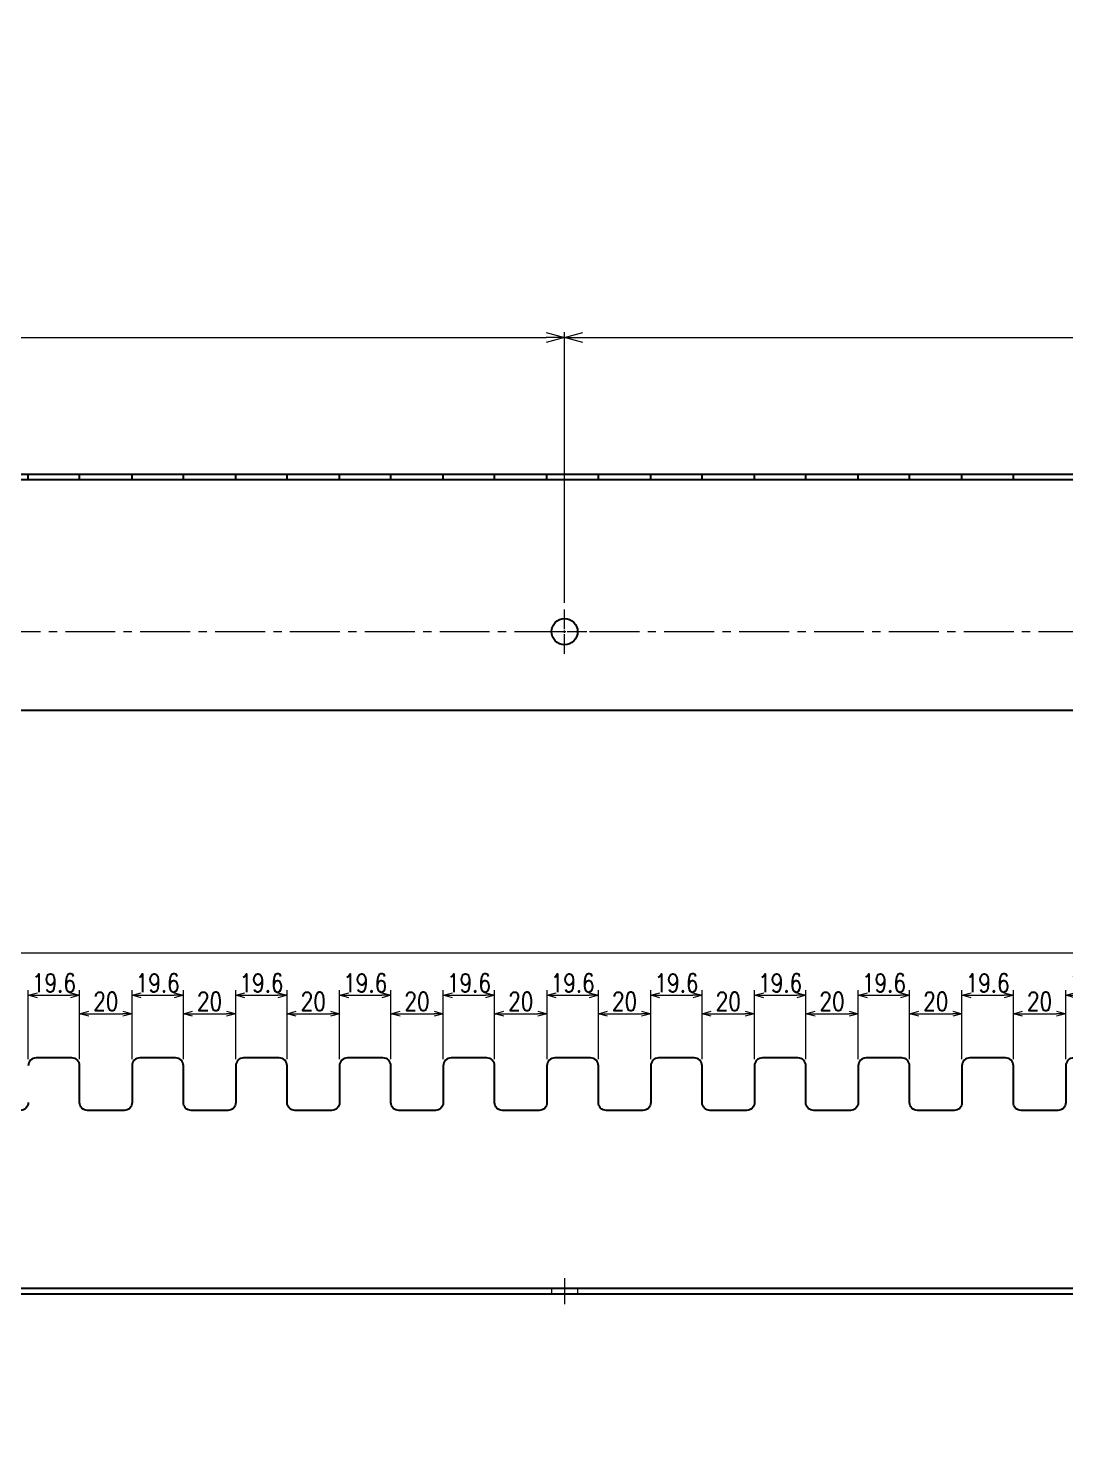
# Model space of a CAD drawing. Header units: millimetres. Extents: x 0 to 70370, y 0 to 11543.
# Drawn here: x 23647 to 24043, y 1950 to 2490 of the extents above; entities that cross this region are included whole.
import ezdxf
from ezdxf import colors
from ezdxf.entities.mleader import LeaderData, LeaderLine
from ezdxf.enums import TextEntityAlignment as Align
from ezdxf.math import Vec2, Vec3

# ---------------------------------------------------------------- set-up
doc = ezdxf.new("R2010")
doc.units = ezdxf.units.MM
doc.linetypes.add('CENTER2', pattern=[28.575, 19.05, -3.175, 3.175, -3.175])
doc.linetypes.add('HIDDEN2', pattern=[4.7625, 3.175, -1.5875])
for name, color, linetype, lineweight in [('01_外形線', 7, 'Continuous', 25), ('03_かくれ線', 6, 'HIDDEN2', 13), ('04_中心線', 1, 'CENTER2', 9), ('07_寸法線', 3, 'Continuous', 9)]:
    doc.layers.add(name, color=color, linetype=linetype, lineweight=lineweight)
doc.styles.get("Standard").update_dxf_attribs({"font": 'arial.ttf'})
doc.styles.add('寸法用', font='simplex.shx', dxfattribs={"width": 0.8, "bigfont": '@extfont2.shx'})
doc.dimstyles.new('機械製図用', dxfattribs={"dimtxt": 3.5, "dimasz": 3.5, "dimexe": 2, "dimexo": 0, "dimgap": 1.2, "dimtad": 1, "dimdsep": 46, "dimtxsty": '寸法用', "dimblk": 'OPEN30', "dimcen": 0, "dimclrd": 256, "dimclre": 256, "dimclrt": 7, "dimazin": 2, "dimtm": 1e-09, "dimtfac": 0.75, "dimtmove": 0, "dimatfit": 3, "dimldrblk": 'OPEN30', "dimfxl": 1, "dimlwd": -1, "dimlwe": -1, "dimarcsym": 0})

# ---------------------------------------------------------------- blocks, each defined once
blk = doc.blocks.new('_Open30')
at = {"color": 0, "linetype": 'ByBlock', "lineweight": -2}
for p, q in [((-1, 0.268), (0, 0)), ((0, 0), (-1, -0.268)), ((0, 0), (-1, 0))]:
    blk.add_line(p, q, dxfattribs=at)
blk = doc.blocks.new('*D2569')
at = {"layer": '07_寸法線', "transparency": 16777216}
for p, q in [((22674.99, 2079.28), (22674.99, 2138.82)), ((22681.99, 2136.82), (24354.99, 2136.82)), ((24361.99, 2099.34), (24361.99, 2138.82))]:
    blk.add_line(p, q, dxfattribs=at)
at = {"layer": 'Defpoints', "color": 0, "transparency": 16777216}
for p in [(24361.99, 2136.82), (24361.99, 2096.84), (22674.99, 2076.78)]:
    blk.add_point(p, dxfattribs=at)
at = {"layer": '07_寸法線', "transparency": 16777216, "xscale": 7, "yscale": 7, "zscale": 7, "rotation": 180}
blk.add_blockref('_Open30', (22674.99, 2136.82), dxfattribs=at)
at = {"layer": '07_寸法線', "transparency": 16777216, "xscale": 7, "yscale": 7, "zscale": 7}
blk.add_blockref('_Open30', (24361.99, 2136.82), dxfattribs=at)
at = {"layer": '07_寸法線', "color": 7, "transparency": 16777216, "insert": (23518.49, 2145.82), "char_height": 14, "attachment_point": 5, "style": '寸法用'}
blk.add_mtext('1687', dxfattribs=at)
blk = doc.blocks.new('*D2559')
at = {"layer": '07_寸法線', "transparency": 16777216}
for p, q in [((23851.99, 2270.43), (23851.99, 2373.64)), ((24311.99, 2270.43), (24311.99, 2373.64)), ((23858.99, 2371.64), (24304.99, 2371.64))]:
    blk.add_line(p, q, dxfattribs=at)
at = {"layer": 'Defpoints', "color": 0, "transparency": 16777216}
for p in [(24311.99, 2371.64), (23851.99, 2267.93), (24311.99, 2267.93)]:
    blk.add_point(p, dxfattribs=at)
at = {"layer": '07_寸法線', "transparency": 16777216, "xscale": 7, "yscale": 7, "zscale": 7, "rotation": 180}
blk.add_blockref('_Open30', (23851.99, 2371.64), dxfattribs=at)
at = {"layer": '07_寸法線', "transparency": 16777216, "xscale": 7, "yscale": 7, "zscale": 7}
blk.add_blockref('_Open30', (24311.99, 2371.64), dxfattribs=at)
at = {"layer": '07_寸法線', "color": 7, "transparency": 16777216, "insert": (24081.99, 2380.64), "char_height": 14, "attachment_point": 5, "style": '寸法用'}
blk.add_mtext('460', dxfattribs=at)
blk = doc.blocks.new('*D2560')
at = {"layer": '07_寸法線', "transparency": 16777216}
for p, q in [((23184.99, 2270.43), (23184.99, 2373.64)), ((23851.99, 2270.43), (23851.99, 2373.64)), ((23191.99, 2371.64), (23844.99, 2371.64))]:
    blk.add_line(p, q, dxfattribs=at)
at = {"layer": 'Defpoints', "color": 0, "transparency": 16777216}
for p in [(23851.99, 2371.64), (23184.99, 2267.93), (23851.99, 2267.93)]:
    blk.add_point(p, dxfattribs=at)
at = {"layer": '07_寸法線', "transparency": 16777216, "xscale": 7, "yscale": 7, "zscale": 7, "rotation": 180}
blk.add_blockref('_Open30', (23184.99, 2371.64), dxfattribs=at)
at = {"layer": '07_寸法線', "transparency": 16777216, "xscale": 7, "yscale": 7, "zscale": 7}
blk.add_blockref('_Open30', (23851.99, 2371.64), dxfattribs=at)
at = {"layer": '07_寸法線', "color": 7, "transparency": 16777216, "insert": (23518.49, 2380.64), "char_height": 14, "attachment_point": 5, "style": '寸法用'}
blk.add_mtext('667', dxfattribs=at)
blk = doc.blocks.new('*D2520')
at = {"layer": '07_寸法線', "transparency": 16777216}
for p, q in [((24043.29, 2096.28), (24043.29, 2122.68)), ((24046.79, 2120.68), (24059.39, 2120.68)), ((24062.89, 2096.28), (24062.89, 2122.68))]:
    blk.add_line(p, q, dxfattribs=at)
at = {"layer": 'Defpoints', "color": 0, "transparency": 16777216}
for p in [(24062.89, 2120.68), (24043.29, 2093.78), (24062.89, 2093.78)]:
    blk.add_point(p, dxfattribs=at)
at = {"layer": '07_寸法線', "transparency": 16777216, "xscale": 3.5, "yscale": 3.5, "zscale": 3.5, "rotation": 180}
blk.add_blockref('_Open30', (24043.29, 2120.68), dxfattribs=at)
at = {"layer": '07_寸法線', "transparency": 16777216, "xscale": 3.5, "yscale": 3.5, "zscale": 3.5}
blk.add_blockref('_Open30', (24062.89, 2120.68), dxfattribs=at)
at = {"layer": '07_寸法線', "color": 7, "transparency": 16777216, "insert": (24053.09, 2125.38), "char_height": 7, "attachment_point": 5, "style": '寸法用'}
blk.add_mtext('19.6', dxfattribs=at)
blk = doc.blocks.new('*D2521')
at = {"layer": '07_寸法線', "transparency": 16777216}
for p, q in [((24023.29, 2096.28), (24023.29, 2115.64)), ((24043.29, 2099.28), (24043.29, 2115.64)), ((24026.79, 2113.64), (24039.79, 2113.64))]:
    blk.add_line(p, q, dxfattribs=at)
at = {"layer": 'Defpoints', "color": 0, "transparency": 16777216}
for p in [(24043.29, 2113.64), (24023.29, 2093.78), (24043.29, 2096.78)]:
    blk.add_point(p, dxfattribs=at)
at = {"layer": '07_寸法線', "transparency": 16777216, "xscale": 3.5, "yscale": 3.5, "zscale": 3.5, "rotation": 180}
blk.add_blockref('_Open30', (24023.29, 2113.64), dxfattribs=at)
at = {"layer": '07_寸法線', "transparency": 16777216, "xscale": 3.5, "yscale": 3.5, "zscale": 3.5}
blk.add_blockref('_Open30', (24043.29, 2113.64), dxfattribs=at)
at = {"layer": '07_寸法線', "color": 7, "transparency": 16777216, "insert": (24033.29, 2118.34), "char_height": 7, "attachment_point": 5, "style": '寸法用'}
blk.add_mtext('20', dxfattribs=at)
blk = doc.blocks.new('*D2522')
at = {"layer": '07_寸法線', "transparency": 16777216}
for p, q in [((24003.69, 2096.28), (24003.69, 2122.68)), ((24007.19, 2120.68), (24019.79, 2120.68)), ((24023.29, 2096.28), (24023.29, 2122.68))]:
    blk.add_line(p, q, dxfattribs=at)
at = {"layer": 'Defpoints', "color": 0, "transparency": 16777216}
for p in [(24023.29, 2120.68), (24003.69, 2093.78), (24023.29, 2093.78)]:
    blk.add_point(p, dxfattribs=at)
at = {"layer": '07_寸法線', "transparency": 16777216, "xscale": 3.5, "yscale": 3.5, "zscale": 3.5, "rotation": 180}
blk.add_blockref('_Open30', (24003.69, 2120.68), dxfattribs=at)
at = {"layer": '07_寸法線', "transparency": 16777216, "xscale": 3.5, "yscale": 3.5, "zscale": 3.5}
blk.add_blockref('_Open30', (24023.29, 2120.68), dxfattribs=at)
at = {"layer": '07_寸法線', "color": 7, "transparency": 16777216, "insert": (24013.49, 2125.38), "char_height": 7, "attachment_point": 5, "style": '寸法用'}
blk.add_mtext('19.6', dxfattribs=at)
blk = doc.blocks.new('*D2523')
at = {"layer": '07_寸法線', "transparency": 16777216}
for p, q in [((23983.69, 2096.28), (23983.69, 2115.64)), ((24003.69, 2099.28), (24003.69, 2115.64)), ((23987.19, 2113.64), (24000.19, 2113.64))]:
    blk.add_line(p, q, dxfattribs=at)
at = {"layer": 'Defpoints', "color": 0, "transparency": 16777216}
for p in [(24003.69, 2113.64), (23983.69, 2093.78), (24003.69, 2096.78)]:
    blk.add_point(p, dxfattribs=at)
at = {"layer": '07_寸法線', "transparency": 16777216, "xscale": 3.5, "yscale": 3.5, "zscale": 3.5, "rotation": 180}
blk.add_blockref('_Open30', (23983.69, 2113.64), dxfattribs=at)
at = {"layer": '07_寸法線', "transparency": 16777216, "xscale": 3.5, "yscale": 3.5, "zscale": 3.5}
blk.add_blockref('_Open30', (24003.69, 2113.64), dxfattribs=at)
at = {"layer": '07_寸法線', "color": 7, "transparency": 16777216, "insert": (23993.69, 2118.34), "char_height": 7, "attachment_point": 5, "style": '寸法用'}
blk.add_mtext('20', dxfattribs=at)
blk = doc.blocks.new('*D2524')
at = {"layer": '07_寸法線', "transparency": 16777216}
for p, q in [((23964.09, 2096.28), (23964.09, 2122.68)), ((23967.59, 2120.68), (23980.19, 2120.68)), ((23983.69, 2096.28), (23983.69, 2122.68))]:
    blk.add_line(p, q, dxfattribs=at)
at = {"layer": 'Defpoints', "color": 0, "transparency": 16777216}
for p in [(23983.69, 2120.68), (23964.09, 2093.78), (23983.69, 2093.78)]:
    blk.add_point(p, dxfattribs=at)
at = {"layer": '07_寸法線', "transparency": 16777216, "xscale": 3.5, "yscale": 3.5, "zscale": 3.5, "rotation": 180}
blk.add_blockref('_Open30', (23964.09, 2120.68), dxfattribs=at)
at = {"layer": '07_寸法線', "transparency": 16777216, "xscale": 3.5, "yscale": 3.5, "zscale": 3.5}
blk.add_blockref('_Open30', (23983.69, 2120.68), dxfattribs=at)
at = {"layer": '07_寸法線', "color": 7, "transparency": 16777216, "insert": (23973.89, 2125.38), "char_height": 7, "attachment_point": 5, "style": '寸法用'}
blk.add_mtext('19.6', dxfattribs=at)
blk = doc.blocks.new('*D2525')
at = {"layer": '07_寸法線', "transparency": 16777216}
for p, q in [((23944.09, 2096.28), (23944.09, 2115.64)), ((23964.09, 2099.28), (23964.09, 2115.64)), ((23947.59, 2113.64), (23960.59, 2113.64))]:
    blk.add_line(p, q, dxfattribs=at)
at = {"layer": 'Defpoints', "color": 0, "transparency": 16777216}
for p in [(23964.09, 2113.64), (23944.09, 2093.78), (23964.09, 2096.78)]:
    blk.add_point(p, dxfattribs=at)
at = {"layer": '07_寸法線', "transparency": 16777216, "xscale": 3.5, "yscale": 3.5, "zscale": 3.5, "rotation": 180}
blk.add_blockref('_Open30', (23944.09, 2113.64), dxfattribs=at)
at = {"layer": '07_寸法線', "transparency": 16777216, "xscale": 3.5, "yscale": 3.5, "zscale": 3.5}
blk.add_blockref('_Open30', (23964.09, 2113.64), dxfattribs=at)
at = {"layer": '07_寸法線', "color": 7, "transparency": 16777216, "insert": (23954.09, 2118.34), "char_height": 7, "attachment_point": 5, "style": '寸法用'}
blk.add_mtext('20', dxfattribs=at)
blk = doc.blocks.new('*D2512')
at = {"layer": '07_寸法線', "transparency": 16777216}
for p, q in [((23924.49, 2096.28), (23924.49, 2122.68)), ((23927.99, 2120.68), (23940.59, 2120.68)), ((23944.09, 2096.28), (23944.09, 2122.68))]:
    blk.add_line(p, q, dxfattribs=at)
at = {"layer": 'Defpoints', "color": 0, "transparency": 16777216}
for p in [(23944.09, 2120.68), (23924.49, 2093.78), (23944.09, 2093.78)]:
    blk.add_point(p, dxfattribs=at)
at = {"layer": '07_寸法線', "transparency": 16777216, "xscale": 3.5, "yscale": 3.5, "zscale": 3.5, "rotation": 180}
blk.add_blockref('_Open30', (23924.49, 2120.68), dxfattribs=at)
at = {"layer": '07_寸法線', "transparency": 16777216, "xscale": 3.5, "yscale": 3.5, "zscale": 3.5}
blk.add_blockref('_Open30', (23944.09, 2120.68), dxfattribs=at)
at = {"layer": '07_寸法線', "color": 7, "transparency": 16777216, "insert": (23934.29, 2125.38), "char_height": 7, "attachment_point": 5, "style": '寸法用'}
blk.add_mtext('19.6', dxfattribs=at)
blk = doc.blocks.new('*D2513')
at = {"layer": '07_寸法線', "transparency": 16777216}
for p, q in [((23904.49, 2096.28), (23904.49, 2115.64)), ((23924.49, 2099.28), (23924.49, 2115.64)), ((23907.99, 2113.64), (23920.99, 2113.64))]:
    blk.add_line(p, q, dxfattribs=at)
at = {"layer": 'Defpoints', "color": 0, "transparency": 16777216}
for p in [(23924.49, 2113.64), (23904.49, 2093.78), (23924.49, 2096.78)]:
    blk.add_point(p, dxfattribs=at)
at = {"layer": '07_寸法線', "transparency": 16777216, "xscale": 3.5, "yscale": 3.5, "zscale": 3.5, "rotation": 180}
blk.add_blockref('_Open30', (23904.49, 2113.64), dxfattribs=at)
at = {"layer": '07_寸法線', "transparency": 16777216, "xscale": 3.5, "yscale": 3.5, "zscale": 3.5}
blk.add_blockref('_Open30', (23924.49, 2113.64), dxfattribs=at)
at = {"layer": '07_寸法線', "color": 7, "transparency": 16777216, "insert": (23914.49, 2118.34), "char_height": 7, "attachment_point": 5, "style": '寸法用'}
blk.add_mtext('20', dxfattribs=at)
blk = doc.blocks.new('*D2514')
at = {"layer": '07_寸法線', "transparency": 16777216}
for p, q in [((23884.89, 2096.28), (23884.89, 2122.68)), ((23888.39, 2120.68), (23900.99, 2120.68)), ((23904.49, 2096.28), (23904.49, 2122.68))]:
    blk.add_line(p, q, dxfattribs=at)
at = {"layer": 'Defpoints', "color": 0, "transparency": 16777216}
for p in [(23904.49, 2120.68), (23884.89, 2093.78), (23904.49, 2093.78)]:
    blk.add_point(p, dxfattribs=at)
at = {"layer": '07_寸法線', "transparency": 16777216, "xscale": 3.5, "yscale": 3.5, "zscale": 3.5, "rotation": 180}
blk.add_blockref('_Open30', (23884.89, 2120.68), dxfattribs=at)
at = {"layer": '07_寸法線', "transparency": 16777216, "xscale": 3.5, "yscale": 3.5, "zscale": 3.5}
blk.add_blockref('_Open30', (23904.49, 2120.68), dxfattribs=at)
at = {"layer": '07_寸法線', "color": 7, "transparency": 16777216, "insert": (23894.69, 2125.38), "char_height": 7, "attachment_point": 5, "style": '寸法用'}
blk.add_mtext('19.6', dxfattribs=at)
blk = doc.blocks.new('*D2515')
at = {"layer": '07_寸法線', "transparency": 16777216}
for p, q in [((23864.89, 2096.28), (23864.89, 2115.64)), ((23884.89, 2099.28), (23884.89, 2115.64)), ((23868.39, 2113.64), (23881.39, 2113.64))]:
    blk.add_line(p, q, dxfattribs=at)
at = {"layer": 'Defpoints', "color": 0, "transparency": 16777216}
for p in [(23884.89, 2113.64), (23864.89, 2093.78), (23884.89, 2096.78)]:
    blk.add_point(p, dxfattribs=at)
at = {"layer": '07_寸法線', "transparency": 16777216, "xscale": 3.5, "yscale": 3.5, "zscale": 3.5, "rotation": 180}
blk.add_blockref('_Open30', (23864.89, 2113.64), dxfattribs=at)
at = {"layer": '07_寸法線', "transparency": 16777216, "xscale": 3.5, "yscale": 3.5, "zscale": 3.5}
blk.add_blockref('_Open30', (23884.89, 2113.64), dxfattribs=at)
at = {"layer": '07_寸法線', "color": 7, "transparency": 16777216, "insert": (23874.89, 2118.34), "char_height": 7, "attachment_point": 5, "style": '寸法用'}
blk.add_mtext('20', dxfattribs=at)
blk = doc.blocks.new('*D2516')
at = {"layer": '07_寸法線', "transparency": 16777216}
for p, q in [((23845.29, 2096.28), (23845.29, 2122.68)), ((23848.79, 2120.68), (23861.39, 2120.68)), ((23864.89, 2096.28), (23864.89, 2122.68))]:
    blk.add_line(p, q, dxfattribs=at)
at = {"layer": 'Defpoints', "color": 0, "transparency": 16777216}
for p in [(23864.89, 2120.68), (23845.29, 2093.78), (23864.89, 2093.78)]:
    blk.add_point(p, dxfattribs=at)
at = {"layer": '07_寸法線', "transparency": 16777216, "xscale": 3.5, "yscale": 3.5, "zscale": 3.5, "rotation": 180}
blk.add_blockref('_Open30', (23845.29, 2120.68), dxfattribs=at)
at = {"layer": '07_寸法線', "transparency": 16777216, "xscale": 3.5, "yscale": 3.5, "zscale": 3.5}
blk.add_blockref('_Open30', (23864.89, 2120.68), dxfattribs=at)
at = {"layer": '07_寸法線', "color": 7, "transparency": 16777216, "insert": (23855.09, 2125.38), "char_height": 7, "attachment_point": 5, "style": '寸法用'}
blk.add_mtext('19.6', dxfattribs=at)
blk = doc.blocks.new('*D2517')
at = {"layer": '07_寸法線', "transparency": 16777216}
for p, q in [((23825.29, 2096.28), (23825.29, 2115.64)), ((23845.29, 2099.28), (23845.29, 2115.64)), ((23828.79, 2113.64), (23841.79, 2113.64))]:
    blk.add_line(p, q, dxfattribs=at)
at = {"layer": 'Defpoints', "color": 0, "transparency": 16777216}
for p in [(23845.29, 2113.64), (23825.29, 2093.78), (23845.29, 2096.78)]:
    blk.add_point(p, dxfattribs=at)
at = {"layer": '07_寸法線', "transparency": 16777216, "xscale": 3.5, "yscale": 3.5, "zscale": 3.5, "rotation": 180}
blk.add_blockref('_Open30', (23825.29, 2113.64), dxfattribs=at)
at = {"layer": '07_寸法線', "transparency": 16777216, "xscale": 3.5, "yscale": 3.5, "zscale": 3.5}
blk.add_blockref('_Open30', (23845.29, 2113.64), dxfattribs=at)
at = {"layer": '07_寸法線', "color": 7, "transparency": 16777216, "insert": (23835.29, 2118.34), "char_height": 7, "attachment_point": 5, "style": '寸法用'}
blk.add_mtext('20', dxfattribs=at)
blk = doc.blocks.new('*D2526')
at = {"layer": '07_寸法線', "transparency": 16777216}
for p, q in [((23805.69, 2096.28), (23805.69, 2122.68)), ((23809.19, 2120.68), (23821.79, 2120.68)), ((23825.29, 2096.28), (23825.29, 2122.68))]:
    blk.add_line(p, q, dxfattribs=at)
at = {"layer": 'Defpoints', "color": 0, "transparency": 16777216}
for p in [(23825.29, 2120.68), (23805.69, 2093.78), (23825.29, 2093.78)]:
    blk.add_point(p, dxfattribs=at)
at = {"layer": '07_寸法線', "transparency": 16777216, "xscale": 3.5, "yscale": 3.5, "zscale": 3.5, "rotation": 180}
blk.add_blockref('_Open30', (23805.69, 2120.68), dxfattribs=at)
at = {"layer": '07_寸法線', "transparency": 16777216, "xscale": 3.5, "yscale": 3.5, "zscale": 3.5}
blk.add_blockref('_Open30', (23825.29, 2120.68), dxfattribs=at)
at = {"layer": '07_寸法線', "color": 7, "transparency": 16777216, "insert": (23815.49, 2125.38), "char_height": 7, "attachment_point": 5, "style": '寸法用'}
blk.add_mtext('19.6', dxfattribs=at)
blk = doc.blocks.new('*D2527')
at = {"layer": '07_寸法線', "transparency": 16777216}
for p, q in [((23785.69, 2096.28), (23785.69, 2115.64)), ((23805.69, 2099.28), (23805.69, 2115.64)), ((23789.19, 2113.64), (23802.19, 2113.64))]:
    blk.add_line(p, q, dxfattribs=at)
at = {"layer": 'Defpoints', "color": 0, "transparency": 16777216}
for p in [(23805.69, 2113.64), (23785.69, 2093.78), (23805.69, 2096.78)]:
    blk.add_point(p, dxfattribs=at)
at = {"layer": '07_寸法線', "transparency": 16777216, "xscale": 3.5, "yscale": 3.5, "zscale": 3.5, "rotation": 180}
blk.add_blockref('_Open30', (23785.69, 2113.64), dxfattribs=at)
at = {"layer": '07_寸法線', "transparency": 16777216, "xscale": 3.5, "yscale": 3.5, "zscale": 3.5}
blk.add_blockref('_Open30', (23805.69, 2113.64), dxfattribs=at)
at = {"layer": '07_寸法線', "color": 7, "transparency": 16777216, "insert": (23795.69, 2118.34), "char_height": 7, "attachment_point": 5, "style": '寸法用'}
blk.add_mtext('20', dxfattribs=at)
blk = doc.blocks.new('*D2528')
at = {"layer": '07_寸法線', "transparency": 16777216}
for p, q in [((23766.09, 2096.28), (23766.09, 2122.68)), ((23769.59, 2120.68), (23782.19, 2120.68)), ((23785.69, 2096.28), (23785.69, 2122.68))]:
    blk.add_line(p, q, dxfattribs=at)
at = {"layer": 'Defpoints', "color": 0, "transparency": 16777216}
for p in [(23785.69, 2120.68), (23766.09, 2093.78), (23785.69, 2093.78)]:
    blk.add_point(p, dxfattribs=at)
at = {"layer": '07_寸法線', "transparency": 16777216, "xscale": 3.5, "yscale": 3.5, "zscale": 3.5, "rotation": 180}
blk.add_blockref('_Open30', (23766.09, 2120.68), dxfattribs=at)
at = {"layer": '07_寸法線', "transparency": 16777216, "xscale": 3.5, "yscale": 3.5, "zscale": 3.5}
blk.add_blockref('_Open30', (23785.69, 2120.68), dxfattribs=at)
at = {"layer": '07_寸法線', "color": 7, "transparency": 16777216, "insert": (23775.89, 2125.38), "char_height": 7, "attachment_point": 5, "style": '寸法用'}
blk.add_mtext('19.6', dxfattribs=at)
blk = doc.blocks.new('*D2529')
at = {"layer": '07_寸法線', "transparency": 16777216}
for p, q in [((23746.09, 2096.28), (23746.09, 2115.64)), ((23766.09, 2099.28), (23766.09, 2115.64)), ((23749.59, 2113.64), (23762.59, 2113.64))]:
    blk.add_line(p, q, dxfattribs=at)
at = {"layer": 'Defpoints', "color": 0, "transparency": 16777216}
for p in [(23766.09, 2113.64), (23746.09, 2093.78), (23766.09, 2096.78)]:
    blk.add_point(p, dxfattribs=at)
at = {"layer": '07_寸法線', "transparency": 16777216, "xscale": 3.5, "yscale": 3.5, "zscale": 3.5, "rotation": 180}
blk.add_blockref('_Open30', (23746.09, 2113.64), dxfattribs=at)
at = {"layer": '07_寸法線', "transparency": 16777216, "xscale": 3.5, "yscale": 3.5, "zscale": 3.5}
blk.add_blockref('_Open30', (23766.09, 2113.64), dxfattribs=at)
at = {"layer": '07_寸法線', "color": 7, "transparency": 16777216, "insert": (23756.09, 2118.34), "char_height": 7, "attachment_point": 5, "style": '寸法用'}
blk.add_mtext('20', dxfattribs=at)
blk = doc.blocks.new('*D2530')
at = {"layer": '07_寸法線', "transparency": 16777216}
for p, q in [((23726.49, 2096.28), (23726.49, 2122.68)), ((23729.99, 2120.68), (23742.59, 2120.68)), ((23746.09, 2096.28), (23746.09, 2122.68))]:
    blk.add_line(p, q, dxfattribs=at)
at = {"layer": 'Defpoints', "color": 0, "transparency": 16777216}
for p in [(23746.09, 2120.68), (23726.49, 2093.78), (23746.09, 2093.78)]:
    blk.add_point(p, dxfattribs=at)
at = {"layer": '07_寸法線', "transparency": 16777216, "xscale": 3.5, "yscale": 3.5, "zscale": 3.5, "rotation": 180}
blk.add_blockref('_Open30', (23726.49, 2120.68), dxfattribs=at)
at = {"layer": '07_寸法線', "transparency": 16777216, "xscale": 3.5, "yscale": 3.5, "zscale": 3.5}
blk.add_blockref('_Open30', (23746.09, 2120.68), dxfattribs=at)
at = {"layer": '07_寸法線', "color": 7, "transparency": 16777216, "insert": (23736.29, 2125.38), "char_height": 7, "attachment_point": 5, "style": '寸法用'}
blk.add_mtext('19.6', dxfattribs=at)
blk = doc.blocks.new('*D2531')
at = {"layer": '07_寸法線', "transparency": 16777216}
for p, q in [((23706.49, 2096.28), (23706.49, 2115.64)), ((23726.49, 2099.28), (23726.49, 2115.64)), ((23709.99, 2113.64), (23722.99, 2113.64))]:
    blk.add_line(p, q, dxfattribs=at)
at = {"layer": 'Defpoints', "color": 0, "transparency": 16777216}
for p in [(23726.49, 2113.64), (23706.49, 2093.78), (23726.49, 2096.78)]:
    blk.add_point(p, dxfattribs=at)
at = {"layer": '07_寸法線', "transparency": 16777216, "xscale": 3.5, "yscale": 3.5, "zscale": 3.5, "rotation": 180}
blk.add_blockref('_Open30', (23706.49, 2113.64), dxfattribs=at)
at = {"layer": '07_寸法線', "transparency": 16777216, "xscale": 3.5, "yscale": 3.5, "zscale": 3.5}
blk.add_blockref('_Open30', (23726.49, 2113.64), dxfattribs=at)
at = {"layer": '07_寸法線', "color": 7, "transparency": 16777216, "insert": (23716.49, 2118.34), "char_height": 7, "attachment_point": 5, "style": '寸法用'}
blk.add_mtext('20', dxfattribs=at)
blk = doc.blocks.new('*D2532')
at = {"layer": '07_寸法線', "transparency": 16777216}
for p, q in [((23686.89, 2096.28), (23686.89, 2122.68)), ((23690.39, 2120.68), (23702.99, 2120.68)), ((23706.49, 2096.28), (23706.49, 2122.68))]:
    blk.add_line(p, q, dxfattribs=at)
at = {"layer": 'Defpoints', "color": 0, "transparency": 16777216}
for p in [(23706.49, 2120.68), (23686.89, 2093.78), (23706.49, 2093.78)]:
    blk.add_point(p, dxfattribs=at)
at = {"layer": '07_寸法線', "transparency": 16777216, "xscale": 3.5, "yscale": 3.5, "zscale": 3.5, "rotation": 180}
blk.add_blockref('_Open30', (23686.89, 2120.68), dxfattribs=at)
at = {"layer": '07_寸法線', "transparency": 16777216, "xscale": 3.5, "yscale": 3.5, "zscale": 3.5}
blk.add_blockref('_Open30', (23706.49, 2120.68), dxfattribs=at)
at = {"layer": '07_寸法線', "color": 7, "transparency": 16777216, "insert": (23696.69, 2125.38), "char_height": 7, "attachment_point": 5, "style": '寸法用'}
blk.add_mtext('19.6', dxfattribs=at)
blk = doc.blocks.new('*D2533')
at = {"layer": '07_寸法線', "transparency": 16777216}
for p, q in [((23666.89, 2096.28), (23666.89, 2115.64)), ((23686.89, 2099.28), (23686.89, 2115.64)), ((23670.39, 2113.64), (23683.39, 2113.64))]:
    blk.add_line(p, q, dxfattribs=at)
at = {"layer": 'Defpoints', "color": 0, "transparency": 16777216}
for p in [(23686.89, 2113.64), (23666.89, 2093.78), (23686.89, 2096.78)]:
    blk.add_point(p, dxfattribs=at)
at = {"layer": '07_寸法線', "transparency": 16777216, "xscale": 3.5, "yscale": 3.5, "zscale": 3.5, "rotation": 180}
blk.add_blockref('_Open30', (23666.89, 2113.64), dxfattribs=at)
at = {"layer": '07_寸法線', "transparency": 16777216, "xscale": 3.5, "yscale": 3.5, "zscale": 3.5}
blk.add_blockref('_Open30', (23686.89, 2113.64), dxfattribs=at)
at = {"layer": '07_寸法線', "color": 7, "transparency": 16777216, "insert": (23676.89, 2118.34), "char_height": 7, "attachment_point": 5, "style": '寸法用'}
blk.add_mtext('20', dxfattribs=at)
blk = doc.blocks.new('*D2480')
at = {"layer": '07_寸法線', "transparency": 16777216}
for p, q in [((23647.29, 2096.28), (23647.29, 2122.68)), ((23650.79, 2120.68), (23663.39, 2120.68)), ((23666.89, 2096.28), (23666.89, 2122.68))]:
    blk.add_line(p, q, dxfattribs=at)
at = {"layer": 'Defpoints', "color": 0, "transparency": 16777216}
for p in [(23666.89, 2120.68), (23647.29, 2093.78), (23666.89, 2093.78)]:
    blk.add_point(p, dxfattribs=at)
at = {"layer": '07_寸法線', "transparency": 16777216, "xscale": 3.5, "yscale": 3.5, "zscale": 3.5, "rotation": 180}
blk.add_blockref('_Open30', (23647.29, 2120.68), dxfattribs=at)
at = {"layer": '07_寸法線', "transparency": 16777216, "xscale": 3.5, "yscale": 3.5, "zscale": 3.5}
blk.add_blockref('_Open30', (23666.89, 2120.68), dxfattribs=at)
at = {"layer": '07_寸法線', "color": 7, "transparency": 16777216, "insert": (23657.09, 2125.38), "char_height": 7, "attachment_point": 5, "style": '寸法用'}
blk.add_mtext('19.6', dxfattribs=at)
blk = doc.blocks.new('*U2612')
at = {"layer": '04_中心線', "color": 0, "linetype": 'CENTER2', "transparency": 16777216}
for p, q in [((0, 1), (0, 8.5)), ((-8.5, 0), (-1, 0)), ((1, 0), (8.5, 0)), ((0, -8.5), (0, -1))]:
    blk.add_line(p, q, dxfattribs=at)
at = {"layer": '04_中心線', "color": 0, "linetype": 'Continuous', "transparency": 16777216}
for p, q in [((-0.5, 0), (0.5, 0)), ((0, -0.5), (0, 0.5))]:
    blk.add_line(p, q, dxfattribs=at)
blk = doc.blocks.new('AM_BALLOON1')
at = {"transparency": 16777216}
blk.add_circle((0, 0), 5, dxfattribs=at)
blk.add_attdef('B_NUMBER', text='', height=3, dxfattribs=at).set_placement((0, 0), align=Align.MIDDLE_CENTER)
blk = doc.blocks.new('_OPEN')
at = {"color": 0, "linetype": 'ByBlock'}
for p, q in [((-1, 0.17), (0, 0)), ((0, 0), (-1, -0.17)), ((0, 0), (-1, 0))]:
    blk.add_line(p, q, dxfattribs=at)

msp = doc.modelspace()

# ---------------------------------------------------------------- linework, layer by layer
at = {"layer": '01_外形線'}
for p, q in [((24361.989, 2319.425), (22674.989, 2319.425)), ((23647.289, 2317.425), (23647.289, 2319.425)), ((23666.889, 2317.425), (23666.889, 2319.425)), ((23686.889, 2317.425), (23686.889, 2319.425)), ((23706.489, 2317.425), (23706.489, 2319.425)), ((23726.489, 2317.425), (23726.489, 2319.425)), ((23746.089, 2317.425), (23746.089, 2319.425)), ((23766.089, 2317.425), (23766.089, 2319.425)), ((23785.689, 2317.425), (23785.689, 2319.425)), ((23805.689, 2317.425), (23805.689, 2319.425)), ((23825.289, 2317.425), (23825.289, 2319.425)), ((23845.289, 2317.425), (23845.289, 2319.425)), ((23864.889, 2317.425), (23864.889, 2319.425)), ((23884.889, 2317.425), (23884.889, 2319.425)), ((23904.489, 2317.425), (23904.489, 2319.425)), ((23924.489, 2317.425), (23924.489, 2319.425)), ((23944.089, 2317.425), (23944.089, 2319.425)), ((23964.089, 2317.425), (23964.089, 2319.425)), ((23983.689, 2317.425), (23983.689, 2319.425)), ((24003.689, 2317.425), (24003.689, 2319.425)), ((24023.289, 2317.425), (24023.289, 2319.425)), ((22674.989, 2317.425), (24361.989, 2317.425)), ((22677.989, 2229.425), (24281.989, 2229.425)), ((24361.989, 2008.778), (22674.989, 2008.778)), ((22674.989, 2006.778), (24361.989, 2006.778))]:
    msp.add_line(p, q, dxfattribs=at)
for points in [[(23663.889, 2096.778), (23650.289, 2096.778, 0.4142136), (23647.289, 2093.778)], [(23980.689, 2096.778), (23967.089, 2096.778, 0.4142136), (23964.089, 2093.778), (23964.089, 2079.778, -0.4142136), (23961.089, 2076.778), (23947.089, 2076.778, -0.4142136), (23944.089, 2079.778), (23944.089, 2093.778, 0.4142136), (23941.089, 2096.778), (23927.489, 2096.778, 0.4142136), (23924.489, 2093.778), (23924.489, 2079.778, -0.4142136), (23921.489, 2076.778), (23907.489, 2076.778, -0.4142136), (23904.489, 2079.778), (23904.489, 2093.778, 0.4142136), (23901.489, 2096.778), (23887.889, 2096.778, 0.4142136), (23884.889, 2093.778), (23884.889, 2079.778, -0.4142136), (23881.889, 2076.778), (23867.889, 2076.778, -0.4142136), (23864.889, 2079.778), (23864.889, 2093.778, 0.4142136), (23861.889, 2096.778), (23848.289, 2096.778, 0.4142136), (23845.289, 2093.778), (23845.289, 2079.778, -0.4142136), (23842.289, 2076.778), (23828.289, 2076.778, -0.4142136), (23825.289, 2079.778), (23825.289, 2093.778, 0.4142136), (23822.289, 2096.778), (23808.689, 2096.778, 0.4142136), (23805.689, 2093.778), (23805.689, 2079.778, -0.4142136), (23802.689, 2076.778), (23788.689, 2076.778, -0.4142136), (23785.689, 2079.778), (23785.689, 2093.778, 0.4142136), (23782.689, 2096.778), (23769.089, 2096.778, 0.4142136), (23766.089, 2093.778), (23766.089, 2079.778, -0.4142136), (23763.089, 2076.778), (23749.089, 2076.778, -0.4142136), (23746.089, 2079.778), (23746.089, 2093.778, 0.4142136), (23743.089, 2096.778), (23729.489, 2096.778, 0.4142136), (23726.489, 2093.778), (23726.489, 2079.778, -0.4142136), (23723.489, 2076.778), (23709.489, 2076.778, -0.4142136), (23706.489, 2079.778), (23706.489, 2093.778, 0.4142136), (23703.489, 2096.778), (23689.889, 2096.778, 0.4142136), (23686.889, 2093.778), (23686.889, 2079.778, -0.4142136), (23683.889, 2076.778), (23669.889, 2076.778, -0.4142136), (23666.889, 2079.778), (23666.889, 2093.778, 0.4142136), (23663.889, 2096.778)], [(24046.289, 2096.778, 0.4142136), (24043.289, 2093.778), (24043.289, 2079.778, -0.4142136), (24040.289, 2076.778), (24026.289, 2076.778, -0.4142136), (24023.289, 2079.778), (24023.289, 2093.778, 0.4142136), (24020.289, 2096.778), (24006.689, 2096.778, 0.4142136), (24003.689, 2093.778), (24003.689, 2079.778, -0.4142136), (24000.689, 2076.778), (23986.689, 2076.778, -0.4142136), (23983.689, 2079.778), (23983.689, 2093.778, 0.4142136), (23980.689, 2096.778)], [(23647.289, 2079.778, -0.4142136), (23644.289, 2076.778)]]:
    msp.add_lwpolyline(points, format="xyb", dxfattribs=at)
msp.add_circle((23851.989, 2259.425), 5, dxfattribs=at)
at = {"layer": '03_かくれ線'}
for p, q in [((23846.989, 2008.778), (23846.989, 2006.778)), ((23856.989, 2008.778), (23856.989, 2006.778))]:
    msp.add_line(p, q, dxfattribs=at)
at = {"layer": '04_中心線'}
for p, q in [((22718.489, 2259.425), (24318.489, 2259.425)), ((23851.989, 2012.778), (23851.989, 2002.778))]:
    msp.add_line(p, q, dxfattribs=at)

# ---------------------------------------------------------------- block references
at = {"layer": '04_中心線', "linetype": 'CENTER2'}
msp.add_blockref('*U2612', (23851.989, 2259.425), dxfattribs=at)

# ---------------------------------------------------------------- dimensions: what is measured, and where the dimension line sits
at = {"layer": '07_寸法線'}
for base, p1, p2, override, picture, middle in [((23851.989, 2371.64), (23184.989, 2267.925), (23851.989, 2267.925), {"dimtxt": 14, "dimasz": 7, "dimexo": 2.5, "dimgap": 2}, '*D2560', (23518.489, 2380.64)), ((24311.989, 2371.64), (23851.989, 2267.925), (24311.989, 2267.925), {"dimtxt": 14, "dimasz": 7, "dimexo": 2.5, "dimgap": 2}, '*D2559', (24081.989, 2380.64)), ((24361.989, 2136.822), (22674.989, 2076.778), (24361.989, 2096.842), {"dimtxt": 14, "dimasz": 7, "dimexo": 2.5, "dimgap": 2}, '*D2569', (23518.489, 2145.822)), ((23666.889, 2120.677), (23647.289, 2093.778), (23666.889, 2093.778), {"dimtxt": 7, "dimexo": 2.5}, '*D2480', (23657.089, 2125.377)), ((23706.489, 2120.677), (23686.889, 2093.778), (23706.489, 2093.778), {"dimtxt": 7, "dimexo": 2.5}, '*D2532', (23696.689, 2125.377)), ((23746.089, 2120.677), (23726.489, 2093.778), (23746.089, 2093.778), {"dimtxt": 7, "dimexo": 2.5}, '*D2530', (23736.289, 2125.377)), ((23785.689, 2120.677), (23766.089, 2093.778), (23785.689, 2093.778), {"dimtxt": 7, "dimexo": 2.5}, '*D2528', (23775.889, 2125.377)), ((23825.289, 2120.677), (23805.689, 2093.778), (23825.289, 2093.778), {"dimtxt": 7, "dimexo": 2.5}, '*D2526', (23815.489, 2125.377)), ((23864.889, 2120.677), (23845.289, 2093.778), (23864.889, 2093.778), {"dimtxt": 7, "dimexo": 2.5}, '*D2516', (23855.089, 2125.377)), ((23904.489, 2120.677), (23884.889, 2093.778), (23904.489, 2093.778), {"dimtxt": 7, "dimexo": 2.5}, '*D2514', (23894.689, 2125.377)), ((23944.089, 2120.677), (23924.489, 2093.778), (23944.089, 2093.778), {"dimtxt": 7, "dimexo": 2.5}, '*D2512', (23934.289, 2125.377)), ((23983.689, 2120.677), (23964.089, 2093.778), (23983.689, 2093.778), {"dimtxt": 7, "dimexo": 2.5}, '*D2524', (23973.889, 2125.377)), ((24023.289, 2120.677), (24003.689, 2093.778), (24023.289, 2093.778), {"dimtxt": 7, "dimexo": 2.5}, '*D2522', (24013.489, 2125.377)), ((24062.889, 2120.677), (24043.289, 2093.778), (24062.889, 2093.778), {"dimtxt": 7, "dimexo": 2.5}, '*D2520', (24053.089, 2125.377)), ((23686.889, 2113.635), (23666.889, 2093.778), (23686.889, 2096.778), {"dimtxt": 7, "dimexo": 2.5}, '*D2533', (23676.889, 2118.335)), ((23726.489, 2113.635), (23706.489, 2093.778), (23726.489, 2096.778), {"dimtxt": 7, "dimexo": 2.5}, '*D2531', (23716.489, 2118.335)), ((23766.089, 2113.635), (23746.089, 2093.778), (23766.089, 2096.778), {"dimtxt": 7, "dimexo": 2.5}, '*D2529', (23756.089, 2118.335)), ((23805.689, 2113.635), (23785.689, 2093.778), (23805.689, 2096.778), {"dimtxt": 7, "dimexo": 2.5}, '*D2527', (23795.689, 2118.335)), ((23845.289, 2113.635), (23825.289, 2093.778), (23845.289, 2096.778), {"dimtxt": 7, "dimexo": 2.5}, '*D2517', (23835.289, 2118.335)), ((23884.889, 2113.635), (23864.889, 2093.778), (23884.889, 2096.778), {"dimtxt": 7, "dimexo": 2.5}, '*D2515', (23874.889, 2118.335)), ((23924.489, 2113.635), (23904.489, 2093.778), (23924.489, 2096.778), {"dimtxt": 7, "dimexo": 2.5}, '*D2513', (23914.489, 2118.335)), ((23964.089, 2113.635), (23944.089, 2093.778), (23964.089, 2096.778), {"dimtxt": 7, "dimexo": 2.5}, '*D2525', (23954.089, 2118.335)), ((24003.689, 2113.635), (23983.689, 2093.778), (24003.689, 2096.778), {"dimtxt": 7, "dimexo": 2.5}, '*D2523', (23993.689, 2118.335)), ((24043.289, 2113.635), (24023.289, 2093.778), (24043.289, 2096.778), {"dimtxt": 7, "dimexo": 2.5}, '*D2521', (24033.289, 2118.335))]:
    dim = msp.add_linear_dim(base=base, p1=p1, p2=p2, dimstyle='機械製図用', override=override, dxfattribs=at)
    dim.commit()
    dim.dimension.update_dxf_attribs({"geometry": picture, "text_midpoint": middle})

# ---------------------------------------------------------------- leaders
ml = msp.add_multileader_block('Standard', dxfattribs=at)
ml.set_content('AM_BALLOON1', color=256, scale=9.3744318)
ml.set_attribute('B_NUMBER', '1', width=0)
ml.set_leader_properties(color=256, linetype='ByLayer', lineweight=-1)
ml.set_arrow_properties(name='OPEN')
ml.build(insert=Vec2(0, 0))
ml.multileader.update_dxf_attribs({"leader_type": 0, "has_dogleg": 0, "text_right_attachment_type": 6, "dogleg_length": 0, "arrow_head_size": 4.688, "scale": 2.5, "block_connection_type": 1})
ctx = ml.context
ctx.base_point, ctx.scale, ctx.char_height, ctx.arrow_head_size, ctx.landing_gap_size, ctx.plane_origin = Vec3(33418.771, 3166.995), 2.5, 9.375, 4.688, 4.688, Vec3(33418.771, 3166.995)
ctx.right_attachment, ctx.attachment_type = 6, 1
notes = []
notes.append((ctx, [(0, (0, 0, 0), (0, 0), (1, 0), 1, [])]))
ctx.block.insert = Vec3(33418.771, 3166.995)
ml = msp.add_multileader_block('Standard', dxfattribs=at)
ml.set_content('AM_BALLOON1', color=256, scale=7.4995455)
ml.set_attribute('B_NUMBER', '1A', width=0)
ml.set_leader_properties(color=256, linetype='ByLayer', lineweight=-1)
ml.set_arrow_properties(name='OPEN')
ml.build(insert=Vec2(0, 0))
ml.multileader.update_dxf_attribs({"leader_type": 0, "has_dogleg": 0, "text_right_attachment_type": 6, "dogleg_length": 0, "arrow_head_size": 3.75, "scale": 2.5, "block_connection_type": 1})
ctx = ml.context
ctx.base_point, ctx.scale, ctx.char_height, ctx.arrow_head_size, ctx.landing_gap_size, ctx.plane_origin = Vec3(35324.795, 3132.322), 2.5, 7.5, 3.75, 3.75, Vec3(35324.795, 3132.322)
ctx.right_attachment, ctx.attachment_type = 6, 1
notes.append((ctx, [(0, (0, 0, 0), (0, 0), (1, 0), 1, [])]))
ctx.block.insert = Vec3(35324.795, 3132.322)
ml = msp.add_multileader_block('Standard', dxfattribs=at)
ml.set_content('AM_BALLOON1', color=256, scale=7.4995455)
ml.set_attribute('B_NUMBER', '2', width=0)
ml.set_leader_properties(color=256, linetype='ByLayer', lineweight=-1)
ml.set_arrow_properties(name='OPEN')
ml.build(insert=Vec2(0, 0))
ml.multileader.update_dxf_attribs({"leader_type": 0, "has_dogleg": 0, "text_right_attachment_type": 6, "dogleg_length": 0, "arrow_head_size": 3.75, "scale": 2.5, "block_connection_type": 1})
ctx = ml.context
ctx.base_point, ctx.scale, ctx.char_height, ctx.arrow_head_size, ctx.landing_gap_size, ctx.plane_origin = Vec3(37084.606, 2712.991), 2.5, 7.5, 3.75, 3.75, Vec3(37084.606, 2712.991)
ctx.right_attachment, ctx.attachment_type = 6, 1
notes.append((ctx, [(0, (0, 0, 0), (0, 0), (1, 0), 1, [])]))
ctx.block.insert = Vec3(37084.606, 2712.991)
ml = msp.add_multileader_block('Standard', dxfattribs=at)
ml.set_content('AM_BALLOON1', color=256, scale=7.4995455)
ml.set_attribute('B_NUMBER', '3', width=0)
ml.set_leader_properties(color=256, linetype='ByLayer', lineweight=-1)
ml.set_arrow_properties(name='OPEN')
ml.build(insert=Vec2(0, 0))
ml.multileader.update_dxf_attribs({"leader_type": 0, "has_dogleg": 0, "text_right_attachment_type": 6, "dogleg_length": 0, "arrow_head_size": 3.75, "scale": 2.5, "block_connection_type": 1})
ctx = ml.context
ctx.base_point, ctx.scale, ctx.char_height, ctx.arrow_head_size, ctx.landing_gap_size, ctx.plane_origin = Vec3(38565.945, 2679.176), 2.5, 7.5, 3.75, 3.75, Vec3(38565.945, 2679.176)
ctx.right_attachment, ctx.attachment_type = 6, 1
notes.append((ctx, [(0, (0, 0, 0), (0, 0), (1, 0), 1, [])]))
ctx.block.insert = Vec3(38565.945, 2679.176)
ml = msp.add_multileader_block('Standard', dxfattribs=at)
ml.set_content('AM_BALLOON1', color=256, scale=7.4995455)
ml.set_attribute('B_NUMBER', '1B', width=0)
ml.set_leader_properties(color=256, linetype='ByLayer', lineweight=-1)
ml.set_arrow_properties(name='OPEN')
ml.build(insert=Vec2(0, 0))
ml.multileader.update_dxf_attribs({"leader_type": 0, "has_dogleg": 0, "text_right_attachment_type": 6, "dogleg_length": 0, "arrow_head_size": 3.75, "scale": 2.5, "block_connection_type": 1})
ctx = ml.context
ctx.base_point, ctx.scale, ctx.char_height, ctx.arrow_head_size, ctx.landing_gap_size, ctx.plane_origin = Vec3(35324.795, 2449.628), 2.5, 7.5, 3.75, 3.75, Vec3(35324.795, 2449.628)
ctx.right_attachment, ctx.attachment_type = 6, 1
notes.append((ctx, [(0, (0, 0, 0), (0, 0), (1, 0), 1, [])]))
ctx.block.insert = Vec3(35324.795, 2449.628)
ml = msp.add_multileader_block('Standard', dxfattribs=at)
ml.set_content('AM_BALLOON1', color=256, scale=5.0246955)
ml.set_attribute('B_NUMBER', '1', width=0)
ml.set_leader_properties(color=256, linetype='ByLayer', lineweight=-1)
ml.set_arrow_properties(name='OPEN')
ml.build(insert=Vec2(0, 0))
ml.multileader.update_dxf_attribs({"leader_type": 0, "has_dogleg": 0, "text_right_attachment_type": 6, "dogleg_length": 0, "arrow_head_size": 2.513, "scale": 2.5, "block_connection_type": 1})
ctx = ml.context
ctx.base_point, ctx.scale, ctx.char_height, ctx.arrow_head_size, ctx.landing_gap_size, ctx.plane_origin = Vec3(40332.084, 2013.345), 2.5, 5.025, 2.513, 2.513, Vec3(40332.084, 2013.345)
ctx.right_attachment, ctx.attachment_type = 6, 1
notes.append((ctx, [(0, (0, 0, 0), (0, 0), (1, 0), 1, [])]))
ctx.block.insert = Vec3(40332.084, 2013.345)
ml = msp.add_multileader_block('Standard', dxfattribs=at)
ml.set_content('AM_BALLOON1', color=256, scale=5.0246955)
ml.set_attribute('B_NUMBER', '2', width=0)
ml.set_leader_properties(color=256, linetype='ByLayer', lineweight=-1)
ml.set_arrow_properties(name='OPEN')
ml.build(insert=Vec2(0, 0))
ml.multileader.update_dxf_attribs({"leader_type": 0, "has_dogleg": 0, "text_right_attachment_type": 6, "dogleg_length": 0, "arrow_head_size": 2.513, "scale": 2.5, "block_connection_type": 1})
ctx = ml.context
ctx.base_point, ctx.scale, ctx.char_height, ctx.arrow_head_size, ctx.landing_gap_size, ctx.plane_origin = Vec3(41277.991, 2013.345), 2.5, 5.025, 2.513, 2.513, Vec3(41277.991, 2013.345)
ctx.right_attachment, ctx.attachment_type = 6, 1
notes.append((ctx, [(0, (0, 0, 0), (0, 0), (1, 0), 1, [])]))
ctx.block.insert = Vec3(41277.991, 2013.345)
for ctx, leaders in notes:
    for number, flags, end, landing, length, lines in leaders:
        leader = LeaderData()
        leader.index, (leader.has_last_leader_line, leader.has_dogleg_vector, leader.attachment_direction) = number, flags
        leader.last_leader_point, leader.dogleg_vector, leader.dogleg_length = Vec3(end), Vec3(landing), length
        for number, points, colour, breaks in lines:
            line = LeaderLine()
            line.index, line.vertices, line.color, line.breaks = number, Vec3.list(points), colors.encode_raw_color(colour), breaks
            leader.lines.append(line)
        ctx.leaders.append(leader)

doc.saveas('drawing.dxf')
